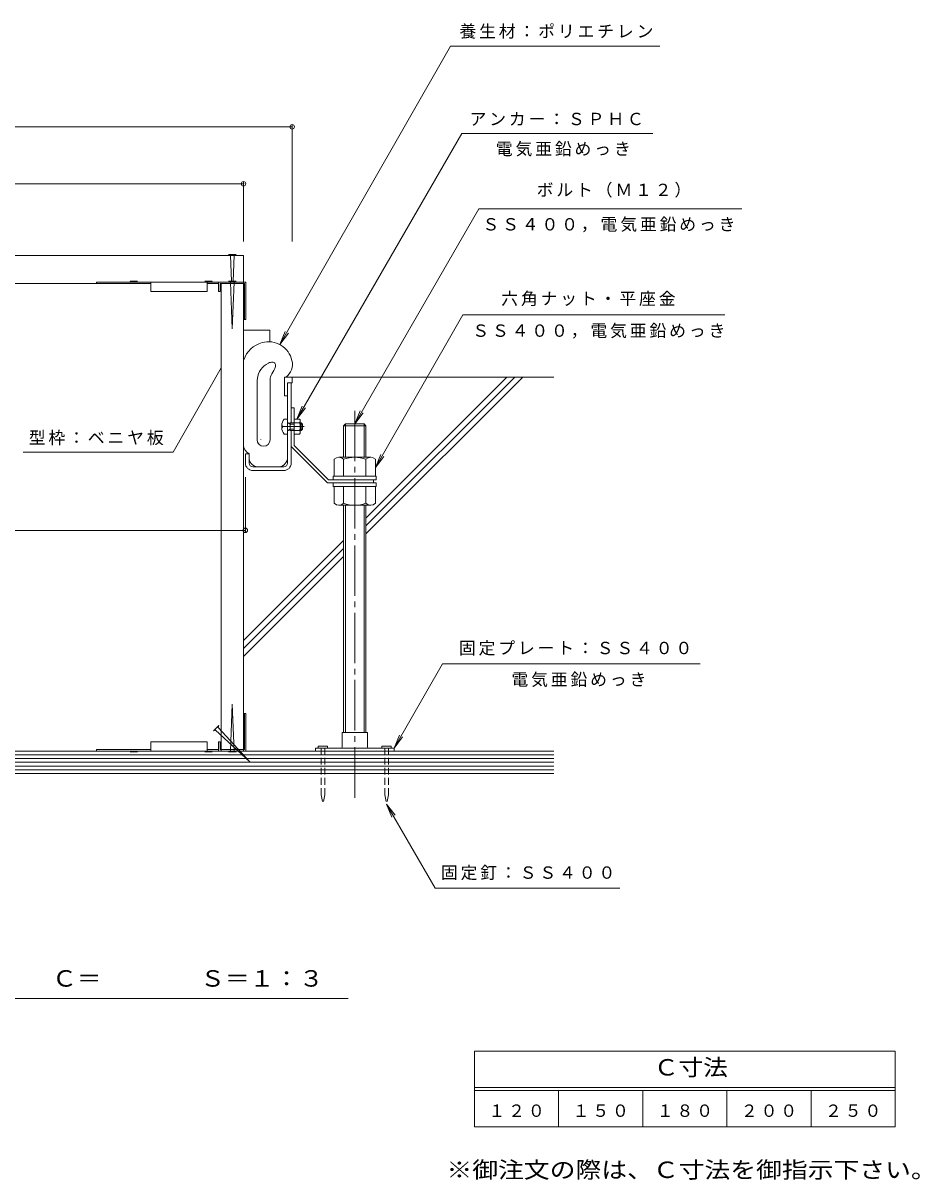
# Model space of a CAD drawing. Units: millimetres, scale not verified, with parts at other scales. Extents: x -973 to 1149, y -793 to 712.
# Drawn here: x 670 to 1149, y -717 to -99 of the extents above; entities that cross this region are included whole.
import ezdxf
from ezdxf.enums import TextEntityAlignment as Align

# ---------------------------------------------------------------- set-up
doc = ezdxf.new("R2010")
doc.units = ezdxf.units.MM
doc.header["$LTSCALE"] = 3
doc.header["$PDMODE"] = 32
doc.header["$PDSIZE"] = 2.4
for name, pattern in [('CHAIN1', [8, 5, -1, 1, -1]), ('CHAIN2', [12, 9, -1, 1, -1]), ('DASHED1', [1.8, 1.2, -0.6])]:
    doc.linetypes.add(name, pattern=pattern)
for name, color, linetype, lineweight in [('0-4', 7, 'Continuous', 9), ('E-1', 6, 'Continuous', 5), ('E-2', 3, 'Continuous', 9), ('E-4', 7, 'Continuous', 9), ('E-5', 6, 'Continuous', 5), ('E-6', 6, 'Continuous', 5), ('E-8', 3, 'DASHED1', 9), ('E-9', 2, 'Continuous', 9), ('E-A', 3, 'Continuous', 9), ('E-B', 4, 'Continuous', 9), ('E-C', 4, 'Continuous', 9), ('E-E', 7, 'Continuous', 9)]:
    doc.layers.add(name, color=color, linetype=linetype, lineweight=lineweight)
doc.styles.add('ＭＳ ゴシック', font='')
doc.styles.get('ＭＳ ゴシック').set_extended_font_data('MS Gothic')

msp = doc.modelspace()

# ---------------------------------------------------------------- linework, layer by layer
at = {"layer": '0-4'}
for p, q in [((911.201, -648.527), (1136.201, -648.527)), ((911.201, -689.027), (911.201, -648.527)), ((1136.201, -689.027), (1136.201, -648.527)), ((911.201, -668.027), (1136.201, -668.027)), ((911.201, -669.527), (1136.201, -669.527)), ((956.201, -689.027), (956.201, -669.527)), ((1001.201, -689.027), (1001.201, -669.527)), ((1046.201, -689.027), (1046.201, -669.527)), ((1091.201, -689.027), (1091.201, -669.527)), ((911.201, -689.027), (1136.201, -689.027))]:
    msp.add_line(p, q, dxfattribs=at)
at = {"layer": 'E-1'}
for p, q in [((809.664, -288.029), (809.664, -298.029)), ((809.664, -288.029), (813.664, -288.029)), ((813.664, -288.029), (813.664, -291.029)), ((811.164, -291.029), (813.664, -291.029)), ((811.164, -291.029), (811.164, -334.029)), ((813.164, -291.029), (813.164, -312.529)), ((809.664, -298.029), (811.164, -298.029)), ((813.164, -304.529), (814.764, -304.529)), ((814.764, -304.529), (814.764, -324.529)), ((808.083, -314.029), (808.484, -314.029)), ((808.083, -315.029), (808.484, -315.029)), ((808.484, -315.029), (808.484, -314.029)), ((809.44, -310.529), (811.164, -310.529)), ((812.564, -313.129), (811.261, -312.351)), ((812.564, -312.529), (812.053, -312.824)), ((812.564, -312.529), (814.764, -312.529)), ((812.564, -313.129), (814.764, -313.129)), ((817.588, -310.479), (814.764, -310.479)), ((817.588, -312.5), (814.764, -312.5)), ((817.964, -311.49), (817.964, -317.569)), ((817.964, -312.529), (818.564, -312.529)), ((817.964, -313.129), (819.164, -313.129)), ((818.564, -316.529), (818.564, -312.529)), ((819.164, -313.129), (818.564, -312.529)), ((811.164, -318.529), (809.44, -318.529)), ((812.564, -315.929), (811.261, -316.708)), ((812.564, -315.929), (814.764, -315.929)), ((812.564, -316.529), (814.764, -316.529)), ((813.164, -316.529), (813.164, -334.029)), ((817.588, -316.558), (814.764, -316.558)), ((817.588, -318.579), (814.764, -318.579)), ((817.964, -315.929), (819.164, -315.929)), ((817.964, -316.529), (818.564, -316.529)), ((813.164, -325.192), (832.501, -344.529)), ((814.764, -324.529), (833.164, -342.929)), ((788.664, -334.029), (788.664, -329.029)), ((790.664, -329.029), (788.664, -329.029)), ((790.664, -334.029), (790.664, -329.029)), ((792.664, -336.029), (809.164, -336.029)), ((792.664, -338.029), (809.164, -338.029)), ((832.501, -344.529), (858.664, -344.529)), ((833.164, -342.929), (858.664, -342.929)), ((857.164, -342.929), (857.164, -344.529))]:
    msp.add_line(p, q, dxfattribs=at)
at = {"layer": 'E-1', "linetype": 'CHAIN1'}
msp.add_line((807.996, -314.529), (820.079, -314.529), dxfattribs=at)
at = {"layer": 'E-1'}
for points in [[(812.564, -312.529), (812.564, -316.529), (812.053, -316.234)], [(819.164, -313.129), (819.164, -315.929), (818.564, -316.529)]]:
    msp.add_lwpolyline(points, dxfattribs=at)
for centre, radius, start, end in [((814.564, -314.529), 6.5, 142.02013, 175.58826), ((814.564, -314.529), 6.5, 184.41174, 217.97987), ((811.364, -312.179), 0.2, 180, 239.14018), ((816.416, -311.49), 1.548, 319.24529, 40.75453), ((812.29, -314.529), 5.674, 339.04448, 20.95552), ((811.364, -316.879), 0.2, 120.85982, 180), ((816.416, -317.569), 1.548, 319.24486, 40.75514), ((792.664, -334.029), 4, 180, 270), ((792.664, -334.029), 2, 180, 270), ((809.164, -334.029), 2, 270, 0), ((809.164, -334.029), 4, 270, 0)]:
    msp.add_arc(centre, radius, start, end, dxfattribs=at)
at = {"layer": 'E-2', "linetype": 'CHAIN2'}
msp.add_line((847.164, -306.029), (847.164, -514.566), dxfattribs=at)
at = {"layer": 'E-2'}
for p, q in [((841.164, -314.029), (842.164, -313.029)), ((842.164, -313.029), (842.164, -330.929)), ((852.164, -313.029), (842.164, -313.029)), ((852.164, -313.029), (852.164, -330.929)), ((836.164, -340.929), (836.164, -331.929)), ((855.667, -330.929), (838.661, -330.929)), ((841.164, -340.929), (841.164, -331.929)), ((853.164, -340.929), (853.164, -331.929)), ((858.164, -340.929), (858.164, -331.929)), ((835.664, -344.529), (835.664, -346.529)), ((858.664, -340.929), (858.664, -342.929)), ((858.664, -344.529), (858.664, -346.529)), ((858.664, -346.529), (835.664, -346.529)), ((836.164, -346.529), (836.164, -355.529)), ((841.164, -346.529), (841.164, -355.529)), ((853.164, -346.529), (853.164, -355.529)), ((858.164, -346.529), (858.164, -355.529)), ((855.667, -356.529), (838.661, -356.529)), ((841.164, -356.529), (841.164, -478.029)), ((842.164, -356.529), (842.164, -478.029)), ((852.164, -356.529), (852.164, -478.029)), ((853.164, -356.529), (853.164, -478.029))]:
    msp.add_line(p, q, dxfattribs=at)
for points in [[(853.164, -314.029), (841.164, -314.029), (841.164, -330.929)], [(852.164, -313.029), (853.164, -314.029), (853.164, -330.929)], [(858.664, -340.929), (835.664, -340.929), (835.664, -342.929)]]:
    msp.add_lwpolyline(points, dxfattribs=at)
for centre, radius, start, end in [((838.664, -334.554), 3.625, 46.39717, 133.60281), ((847.164, -349.429), 18.5, 71.07535, 108.92464), ((855.664, -334.554), 3.625, 46.39717, 133.60281), ((838.664, -352.904), 3.625, 226.39717, 313.60281), ((847.164, -338.029), 18.5, 251.07535, 288.92464), ((855.664, -352.904), 3.625, 226.39717, 313.60281)]:
    msp.add_arc(centre, radius, start, end, dxfattribs=at)
at = {"layer": 'E-4'}
for p, q in [((213.664, -154.149), (813.664, -154.149)), ((813.664, -215.529), (813.664, -153.249)), ((239.664, -184.637), (787.664, -184.637)), ((787.664, -215.529), (787.664, -183.737)), ((807.133, -270.56), (809.979, -263.621)), ((807.133, -270.56), (811.678, -264.594)), ((816.176, -310.479), (819.046, -303.55)), ((816.176, -310.479), (820.742, -304.529)), ((847.164, -313.029), (850.034, -306.1)), ((847.164, -313.029), (851.729, -307.079)), ((858.164, -336.429), (861.015, -329.492)), ((858.164, -336.429), (862.713, -330.466)), ((788.664, -341.529), (788.664, -370.913)), ((238.664, -370.013), (788.664, -370.013))]:
    msp.add_line(p, q, dxfattribs=at)
at = {"layer": 'E-4', "color": 2}
msp.add_line((843.664, -620.429), (183.664, -620.429), dxfattribs=at)
at = {"layer": 'E-4'}
for p in [(813.664, -154.149), (787.664, -184.637), (788.664, -370.013)]:
    msp.add_point(p, dxfattribs=at)
at = {"layer": 'E-5'}
for p, q in [((801.914, -321.529), (801.914, -289.557)), ((794.914, -292.294), (794.914, -321.529))]:
    msp.add_line(p, q, dxfattribs=at)
msp.add_lwpolyline([(800.945, -280.56), (801.531, -280.306), (802.087, -280.14), (802.604, -280.053), (803.08, -280.042), (803.507, -280.099), (803.88, -280.221), (804.197, -280.4), (804.452, -280.631), (804.644, -280.91), (804.77, -281.233), (804.829, -281.594), (804.821, -281.989), (804.747, -282.417), (804.612, -282.873), (804.417, -283.358), (804.169, -283.872), (803.875, -284.415), (802.81, -286.248)], dxfattribs=at)
for centre, radius, start, end in [((801.38, -283.393), 14.318, 105.24153, 161.52274), ((801.005, -282.017), 12.892, 12.71698, 105.24118), ((805.342, -289.786), 10.22, 115.47789, 174.62527), ((805.022, -281.111), 8.773, 307.9418, 12.71701), ((809.42, -291.61), 14.522, 168.95598, 182.69788), ((807.64, -289.332), 5.731, 147.44362, 182.24855), ((798.414, -321.529), 3.5, 180, 0), ((798.414, -321.529), 1.5, 177.61688, 180), ((792.664, -324.447), 5, 180, 246.42421), ((795.645, -331.048), 5, 174.99957, 264.99957), ((806.183, -331.048), 5, 275.00043, 5.00043)]:
    msp.add_arc(centre, radius, start, end, dxfattribs=at)
at = {"layer": 'E-6'}
for p, q in [((953.664, -288.029), (813.664, -288.029)), ((853.164, -371.901), (937.036, -288.029)), ((853.164, -367.659), (932.794, -288.029)), ((853.164, -363.416), (928.551, -288.029)), ((787.664, -428.916), (841.164, -375.416)), ((787.664, -433.159), (841.164, -379.659)), ((787.664, -437.401), (841.164, -383.901)), ((104.319, -488.029), (953.664, -488.029)), ((104.319, -490.029), (953.664, -490.029)), ((104.319, -492.029), (953.664, -492.029)), ((104.319, -494.029), (953.664, -494.029)), ((104.319, -496.029), (953.664, -496.029)), ((104.319, -498.029), (953.664, -498.029)), ((104.319, -500.029), (953.664, -500.029))]:
    msp.add_line(p, q, dxfattribs=at)
at = {"layer": 'E-8', "linetype": 'Continuous'}
for p, q in [((827.664, -485.429), (827.664, -486.429)), ((832.664, -485.429), (827.664, -485.429)), ((832.664, -485.429), (832.664, -486.429)), ((861.664, -485.429), (866.664, -485.429)), ((861.664, -485.429), (861.664, -486.429)), ((866.664, -485.429), (866.664, -486.429))]:
    msp.add_line(p, q, dxfattribs=at)
at = {"layer": 'E-8'}
for p, q in [((829.164, -511.429), (829.164, -486.429)), ((831.164, -511.429), (831.164, -486.429)), ((863.164, -511.429), (863.164, -486.429)), ((865.164, -511.429), (865.164, -486.429)), ((829.164, -511.429), (830.164, -516.429)), ((831.164, -511.429), (830.164, -516.429)), ((863.164, -511.429), (864.164, -516.429)), ((865.164, -511.429), (864.164, -516.429))]:
    msp.add_line(p, q, dxfattribs=at)
at = {"layer": 'E-9'}
for p, q in [((840.364, -485.929), (840.364, -478.029)), ((840.364, -478.029), (853.964, -478.029)), ((853.964, -485.929), (853.964, -478.029)), ((826.164, -486.429), (826.164, -488.029)), ((868.164, -486.429), (826.164, -486.429)), ((868.164, -486.429), (868.164, -488.029))]:
    msp.add_line(p, q, dxfattribs=at)
for centre, start, end in [((839.864, -485.929), 270, 0), ((854.464, -485.929), 180, 270)]:
    msp.add_arc(centre, 0.5, start, end, dxfattribs=at)
at = {"layer": 'E-A'}
for p, q in [((708.964, -238.029), (708.964, -237.23)), ((738.164, -238.029), (708.964, -238.029)), ((738.164, -237.23), (738.164, -242.229)), ((768.164, -237.23), (768.164, -242.229)), ((774.364, -238.029), (768.164, -238.029)), ((775.164, -242.229), (775.164, -238.029)), ((768.164, -242.229), (738.164, -242.229)), ((788.964, -257.229), (787.664, -257.229)), ((787.664, -263.019), (801.664, -263.019)), ((801.664, -269.078), (801.664, -263.019)), ((788.964, -468.029), (787.664, -468.029)), ((788.164, -468.029), (788.164, -487.229)), ((788.964, -468.029), (788.964, -488.029)), ((738.164, -487.229), (708.964, -487.229)), ((708.964, -487.229), (708.964, -488.029)), ((788.964, -488.029), (708.964, -488.029)), ((768.164, -483.029), (738.164, -483.029)), ((738.164, -488.029), (738.164, -483.029)), ((768.164, -488.029), (768.164, -483.029)), ((774.364, -487.229), (768.164, -487.229)), ((775.164, -483.029), (775.164, -487.229)), ((788.164, -487.229), (775.164, -487.229))]:
    msp.add_line(p, q, dxfattribs=at)
for points in [[(788.964, -257.229), (788.964, -237.23), (708.964, -237.23)], [(775.164, -242.229), (774.364, -242.229), (774.364, -237.23)], [(788.164, -257.229), (788.164, -238.029), (775.164, -238.029)], [(775.164, -483.029), (774.364, -483.029), (774.364, -488.029)]]:
    msp.add_lwpolyline(points, dxfattribs=at)
at = {"layer": 'E-B', "color": 6, "lineweight": 5}
msp.add_line((787.664, -238.029), (787.664, -223.029), dxfattribs=at)
at = {"layer": 'E-B'}
for p, q in [((708.964, -238.029), (513.664, -238.029)), ((775.664, -238.029), (775.664, -488.029)), ((787.664, -238.029), (787.664, -488.029))]:
    msp.add_line(p, q, dxfattribs=at)
at = {"layer": 'E-B', "color": 6, "lineweight": 5}
msp.add_lwpolyline([(787.664, -223.029), (529.57, -223.029), (529.57, -238.029)], dxfattribs=at)
at = {"layer": 'E-C'}
for p, q in [((779.664, -222.529), (780.664, -223.029)), ((779.664, -222.529), (783.664, -222.529)), ((782.664, -223.029), (783.664, -222.529)), ((780.664, -223.029), (781.212, -236.729)), ((782.664, -223.029), (782.116, -236.729)), ((726.964, -236.729), (727.964, -237.23)), ((726.964, -236.729), (730.964, -236.729)), ((729.964, -237.229), (730.964, -236.729)), ((766.964, -236.729), (767.964, -237.23)), ((766.964, -236.729), (770.964, -236.729)), ((769.964, -237.229), (770.964, -236.729)), ((779.664, -236.729), (780.664, -237.23)), ((779.664, -236.729), (783.664, -236.729)), ((780.664, -237.23), (781.664, -262.231)), ((782.664, -237.229), (781.664, -262.231)), ((782.664, -237.229), (783.664, -236.729)), ((780.664, -488.029), (781.664, -463.028)), ((782.664, -488.029), (781.664, -463.028)), ((774.432, -474.44), (771.604, -477.268)), ((774.432, -474.44), (774.079, -475.501)), ((774.079, -475.501), (791.05, -493.886)), ((772.664, -476.915), (771.604, -477.268)), ((772.664, -476.915), (791.05, -493.886)), ((726.964, -488.529), (727.964, -488.029)), ((726.964, -488.529), (730.964, -488.529)), ((729.964, -488.029), (730.964, -488.529)), ((766.964, -488.529), (767.964, -488.029)), ((766.964, -488.529), (770.964, -488.529)), ((769.964, -488.029), (770.964, -488.529)), ((779.664, -488.529), (780.664, -488.029)), ((779.664, -488.529), (783.664, -488.529)), ((782.664, -488.029), (783.664, -488.529))]:
    msp.add_line(p, q, dxfattribs=at)
at = {"layer": 'E-E'}
for p, q in [((807.133, -270.56), (898.428, -111.13)), ((898.428, -111.13), (1010.331, -111.13)), ((816.176, -310.479), (904.395, -157.679)), ((904.395, -157.679), (1006.566, -157.679)), ((858.164, -336.429), (905.01, -254.755)), ((905.01, -254.755), (1045.018, -254.755)), ((775.664, -283.029), (750.07, -328.214)), ((669.88, -328.214), (750.07, -328.214)), ((868.164, -486.429), (871.034, -479.5)), ((868.164, -486.429), (872.73, -480.479)), ((864.164, -516.429), (868.729, -522.38)), ((864.164, -516.429), (867.034, -523.358))]:
    msp.add_line(p, q, dxfattribs=at)
for points in [[(847.164, -313.029), (913.559, -198.029), (1054.238, -198.029)], [(868.164, -486.429), (894.144, -441.429), (1031.822, -441.429)], [(864.164, -516.429), (890.145, -561.429), (988.886, -561.429)]]:
    msp.add_lwpolyline(points, dxfattribs=at)

# ---------------------------------------------------------------- texts
at = {"layer": '0-4', "color": 2, "style": 'ＭＳ ゴシック'}
for s, width, p in [('Ｃ寸法', 1.1, (1007.104, -664.227)), ('※御注文の際は、Ｃ寸法を御指示下さい。', 1.15, (896.201, -719.027))]:
    msp.add_text(s, height=8.798, dxfattribs=dict(at, width=width)).set_placement(p, align=Align.BOTTOM_LEFT)
at = {"layer": '0-4', "char_height": 6.598, "attachment_point": 7, "style": 'ＭＳ ゴシック'}
for s, insert in [('\\T1.17;１２０', (918.701, -683.777)), ('\\T1.17;１５０', (963.701, -683.777)), ('\\T1.17;１８０', (1008.701, -683.777)), ('\\T1.17;２００', (1053.701, -683.777)), ('\\T1.17;２５０', (1098.701, -683.777))]:
    msp.add_mtext(s, dxfattribs=dict(at, insert=insert))
at = {"layer": 'E-4', "color": 2, "style": 'ＭＳ ゴシック', "width": 1.1}
msp.add_text('打込型フロアーハッチ\u3000ＲＳＶ－１（ＭＳＳＴ－６００－樹脂タイル貼物用－ｂ）\u3000Ｃ＝\u3000\u3000\u3000\u3000Ｓ＝１：３', height=8.798, dxfattribs=at).set_placement((183.664, -616.679), align=Align.BOTTOM_LEFT)
at = {"layer": 'E-E', "char_height": 6.598, "attachment_point": 7, "style": 'ＭＳ ゴシック'}
for s, insert in [('\\T1.17;養生材：ポリエチレン', (903.139, -107.093)), ('\\T1.17;アンカー：ＳＰＨＣ', (908.519, -153.617)), ('\\T1.17;電気亜鉛めっき', (922.582, -170.023)), ('\\T1.17;ボルト（Ｍ１２）', (944.433, -192.063)), ('\\T1.17;ＳＳ４００，電気亜鉛めっき', (915.439, -210.569)), ('\\T1.17;六角ナット・平座金', (925.484, -250.107)), ('\\T1.17;ＳＳ４００，電気亜鉛めっき', (910.018, -267.437)), ('\\T1.17;型枠：ベニヤ板', (672.778, -324.461)), ('\\T1.17;固定プレート：ＳＳ４００', (902.837, -436.982)), ('\\T1.17;電気亜鉛めっき', (930.941, -453.82)), ('\\T1.17;固定釘：ＳＳ４００', (893.252, -557.092))]:
    msp.add_mtext(s, dxfattribs=dict(at, insert=insert))

doc.saveas('drawing.dxf')
